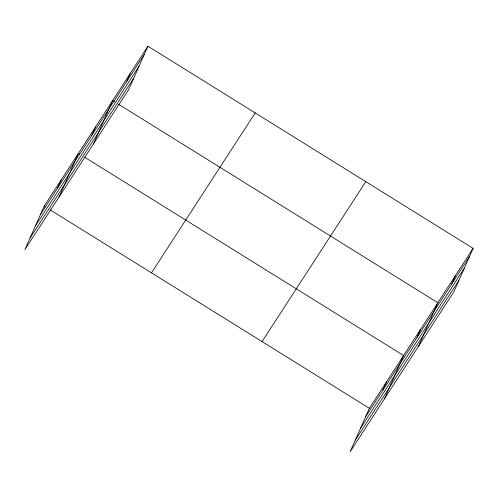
<?xml version="1.0" encoding="UTF-8"?>
<svg xmlns="http://www.w3.org/2000/svg" width="498" height="498" viewBox="0 0 498 498"><rect width="100%" height="100%" fill="white"/><g stroke="black" fill="none" stroke-linecap="round" stroke-linejoin="round"><path stroke-width="0.75" d="M147.9 46.202L44.173 206.135L24.9 249.623L128.627 89.69L147.9 46.202L473.1 248.378L453.827 291.865L350.1 451.798L369.373 408.31L473.1 248.378M57.619 188.02L61.285 179.747M59.131 196.847L78.404 153.353L79.705 154.162M91.85 135.238L95.516 126.965M93.356 144.071L112.629 100.577L114.584 101.791M126.598 81.66L130.264 73.387M382.825 390.195L386.492 381.916M384.332 399.023L403.604 355.528L84.255 156.995M417.05 337.414L420.717 329.141M418.563 346.247L437.835 302.753L118.487 104.219M451.798 283.835L455.465 275.562M40.506 214.408L144.233 54.475M35.358 226.03L139.079 66.097M30.048 238L133.775 78.068M151.492 272.848L255.213 112.915M262.06 341.591L365.781 181.658M365.706 416.583L469.433 256.651M360.558 428.205L464.285 268.273M355.255 440.176L458.975 280.243M44.173 206.135L45.474 206.944M50.024 209.77L369.373 408.31"/></g></svg>
